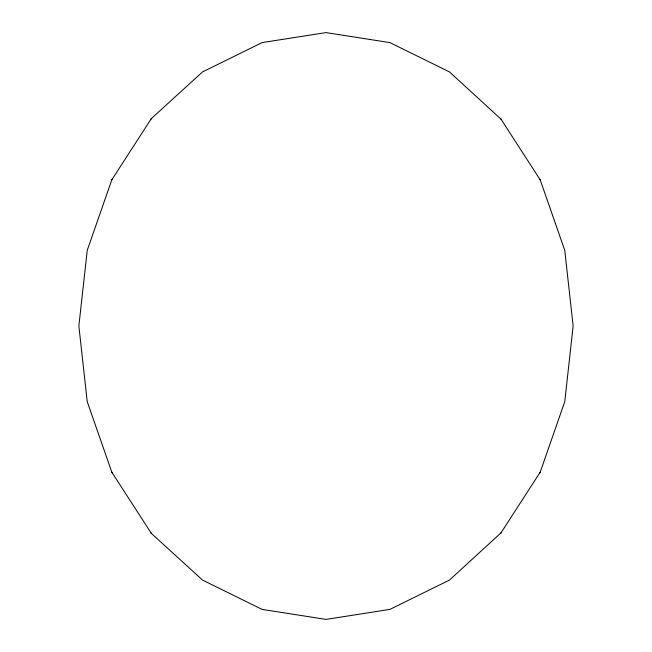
<?xml version="1.0" encoding="UTF-8"?>
<svg xmlns="http://www.w3.org/2000/svg" width="652" height="652" viewBox="0 0 652 652"><rect width="100%" height="100%" fill="white"/><g stroke="black" fill="none" stroke-linecap="round" stroke-linejoin="round"><path stroke-width="0.98" d="M501.054 119.194L449.456 71.907L389.904 42.6L326 32.6L262.096 42.6L202.544 71.907L151.403 118.534L111.834 179.765L87.246 250.303L78.859 326L87.246 401.697L111.834 472.235L151.403 533.466L202.544 580.093L262.096 609.4L326 619.4L389.904 609.4L449.456 580.093L501.054 532.806M500.597 533.466L540.166 472.235L564.754 401.697L573.141 326L564.754 250.303L540.166 179.765L500.597 118.534M150.946 119.194L151.403 118.534M111.834 179.765L112.16 179.3M539.84 472.7L540.166 472.235M539.84 179.3L540.166 179.765M111.834 472.235L112.16 472.7M150.946 532.806L151.403 533.466"/></g></svg>
